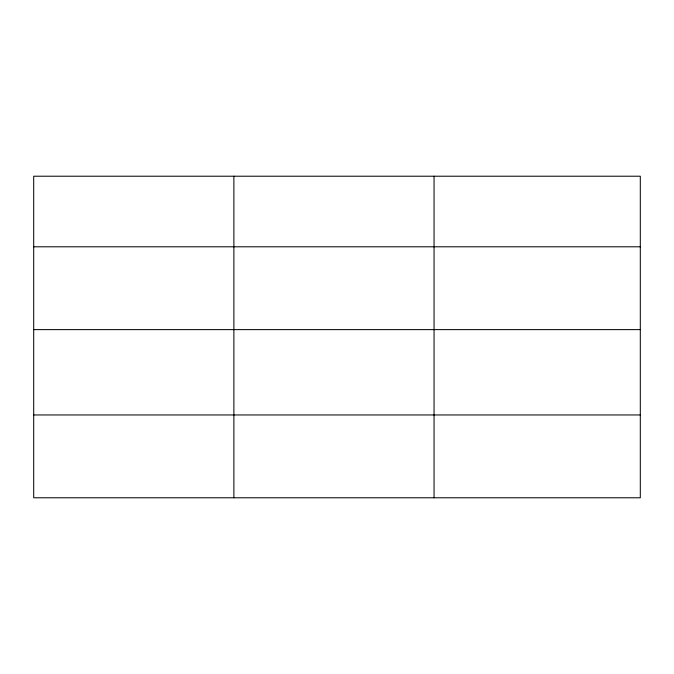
<?xml version="1.0" encoding="UTF-8"?>
<svg xmlns="http://www.w3.org/2000/svg" width="674" height="674" viewBox="0 0 674 674"><rect width="100%" height="100%" fill="white"/><g stroke="black" fill="none" stroke-linecap="round" stroke-linejoin="round"><path stroke-width="1.01" d="M640.3 329.62L640.3 176.217L33.7 176.217L33.7 497.783L640.3 497.783L640.3 329.62L33.7 329.62M33.7 246.794L640.3 246.794M33.7 414.957L640.3 414.957M434.056 176.217L434.056 497.783M233.878 176.217L233.878 497.783"/></g></svg>
